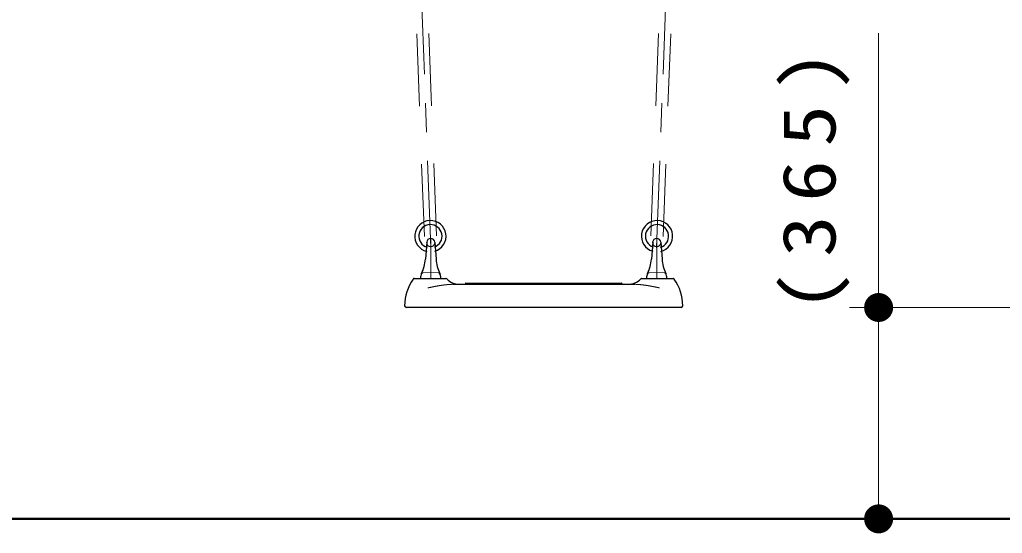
# Model space of a CAD drawing. Units: millimetres on the paper. Extents: x 197 to 617, y 140 to 437.
# Drawn here: x 253.25 to 287.17, y 212.96 to 230.7 of the extents above; entities that cross this region are included whole.
import ezdxf

# ---------------------------------------------------------------- set-up
doc = ezdxf.new("R2010")
doc.units = ezdxf.units.MM
doc.linetypes.add('USER1', pattern=[4.5, 2.5, -2])
doc.linetypes.add('USER2', pattern=[6, 3, -1, 1, -1])
doc.layers.add('線', color=2, linetype='Continuous', lineweight=25)
doc.styles.add('ＭＳ ゴシック', font='')
doc.styles.get('ＭＳ ゴシック').set_extended_font_data('MS Gothic')

# ---------------------------------------------------------------- blocks, each defined once
blk = doc.blocks.new('filled_dot')
at = {"color": 0, "linetype": 'Continuous', "lineweight": -2, "const_width": 1.25}
blk.add_lwpolyline([(-0.625, 0, 1), (0.625, 0, 1)], format="xyb", close=True, dxfattribs=at)

msp = doc.modelspace()

# ---------------------------------------------------------------- linework, layer by layer
at = {"layer": '線', "color": 4, "linetype": 'USER1', "lineweight": 13}
for p, q in [((267.222, 223.209), (266.232, 249.678)), ((267.642, 223.225), (266.652, 249.693)), ((275.043, 223.225), (276.032, 249.693)), ((275.463, 223.209), (276.452, 249.678))]:
    msp.add_line(p, q, dxfattribs=at)
at = {"layer": '線', "color": 1, "linetype": 'USER2', "lineweight": 13}
for p, q in [((267.447, 222.817), (266.442, 249.685)), ((275.238, 222.817), (276.242, 249.685))]:
    msp.add_line(p, q, dxfattribs=at)
at = {"layer": '線', "color": 7, "lineweight": 13}
for p, q in [((282.901, 213.455), (282.901, 230.234)), ((267.175, 221.955), (267.442, 221.969)), ((267.71, 221.955), (267.442, 221.969)), ((274.975, 221.955), (275.242, 221.969)), ((275.51, 221.955), (275.242, 221.969)), ((267.768, 221.755), (267.116, 221.755)), ((274.916, 221.755), (275.568, 221.755)), ((288.202, 220.755), (281.901, 220.755))]:
    msp.add_line(p, q, dxfattribs=at)
at = {"layer": '線', "color": 7}
for p, q in [((267.303, 223.006), (267.259, 222.425)), ((267.582, 223.006), (267.625, 222.425)), ((275.103, 223.006), (275.059, 222.425)), ((275.382, 223.006), (275.425, 222.425))]:
    msp.add_line(p, q, dxfattribs=at)
at = {"layer": '線', "linetype": 'USER2', "lineweight": 13}
for p, q in [((267.442, 221.755), (267.442, 223.135)), ((275.242, 221.755), (275.242, 223.135))]:
    msp.add_line(p, q, dxfattribs=at)
at = {"layer": '線', "color": 131}
for p, q in [((266.868, 221.755), (267.965, 221.755)), ((267.677, 221.755), (267.717, 221.755)), ((268.203, 221.555), (274.482, 221.555)), ((268.643, 221.589), (268.638, 221.575)), ((268.652, 221.595), (268.753, 221.595)), ((268.753, 221.595), (273.932, 221.595)), ((273.932, 221.595), (274.032, 221.595)), ((274.047, 221.575), (274.042, 221.589)), ((274.72, 221.755), (275.817, 221.755)), ((274.968, 221.755), (275.007, 221.755)), ((276.082, 220.755), (266.602, 220.755))]:
    msp.add_line(p, q, dxfattribs=at)
at = {"layer": '線', "color": 7, "lineweight": 50}
msp.add_line((315.362, 213.455), (249.922, 213.455), dxfattribs=at)
at = {"layer": '線', "color": 7}
for centre, radius, start, end in [((267.432, 223.217), 0.54, 92.1411, 256.1792), ((267.432, 223.217), 0.4, 92.1411, 252.8573), ((267.432, 223.217), 0.54, 286.0716, 92.1411), ((267.432, 223.217), 0.4, 290.2252, 92.1411), ((275.253, 223.217), 0.54, 87.8589, 253.9284), ((275.253, 223.217), 0.4, 87.8589, 249.7748), ((275.253, 223.217), 0.4, 287.1427, 87.8589), ((275.253, 223.217), 0.54, 283.8208, 87.8589), ((267.442, 222.995), 0.14, 4.2913, 175.7087), ((275.242, 222.995), 0.14, 4.2913, 175.7087), ((265.863, 222.53), 1.4, 334.3662, 355.7087), ((269.022, 222.53), 1.4, 184.2913, 205.6338), ((273.663, 222.53), 1.4, 334.3662, 355.7087), ((276.822, 222.53), 1.4, 184.2913, 205.6338), ((267.427, 221.779), 0.335, 154.3662, 180), ((267.458, 221.779), 0.335, 0, 24.9727), ((275.227, 221.779), 0.335, 155.0273, 180), ((275.258, 221.779), 0.335, 0, 25.6338)]:
    msp.add_arc(centre, radius, start, end, dxfattribs=at)
at = {"layer": '線', "color": 7, "linetype": 'USER1', "lineweight": 13}
for centre in [(267.442, 222.995), (275.242, 222.995)]:
    msp.add_arc(centre, 0.14, 175.7087, 4.2913, dxfattribs=at)
at = {"layer": '線', "color": 7, "lineweight": 13}
for centre, radius, start, end in [((267.178, 221.895), 0.06, 90, 155.0273), ((267.707, 221.895), 0.06, 24.9727, 90), ((274.978, 221.895), 0.06, 90, 155.0273), ((275.507, 221.895), 0.06, 24.9727, 90), ((267.116, 221.779), 0.024, 180, 270), ((267.768, 221.779), 0.024, 270, 0), ((274.916, 221.779), 0.024, 180, 270), ((275.568, 221.779), 0.024, 270, 0)]:
    msp.add_arc(centre, radius, start, end, dxfattribs=at)
at = {"layer": '線', "color": 131}
for centre, radius, start, end in [((268.142, 220.815), 1.6, 144.7656, 180), ((266.868, 221.715), 0.04, 90, 144.7656), ((267.965, 221.715), 0.04, 43.4325, 90), ((268.43, 222.155), 0.6, 223.4325, 270), ((268.61, 221.585), 0.03, 270, 340), ((268.652, 221.585), 0.01, 90, 160), ((274.032, 221.585), 0.01, 20, 90), ((274.075, 221.585), 0.03, 200, 270), ((274.255, 222.155), 0.6, 270, 316.5675), ((274.72, 221.715), 0.04, 90, 136.5675), ((275.817, 221.715), 0.04, 35.2344, 90), ((274.542, 220.815), 1.6, 0, 35.2344), ((266.602, 220.815), 0.06, 180, 270), ((276.082, 220.815), 0.06, 270, 0)]:
    msp.add_arc(centre, radius, start, end, dxfattribs=at)
at = {"layer": '線', "color": 131, "lineweight": 13}
for points, knots in [([(267.994, 221.543), (267.991, 221.543), (267.988, 221.543), (267.984, 221.542), (267.981, 221.542), (267.978, 221.542), (267.974, 221.541), (267.971, 221.541), (267.968, 221.541), (267.965, 221.54), (267.961, 221.54), (267.958, 221.54), (267.955, 221.539), (267.951, 221.539), (267.948, 221.538), (267.945, 221.538), (267.942, 221.538), (267.938, 221.537), (267.935, 221.537), (267.932, 221.537), (267.928, 221.536), (267.925, 221.536), (267.922, 221.535), (267.919, 221.535), (267.915, 221.535), (267.912, 221.534), (267.909, 221.534), (267.905, 221.533), (267.902, 221.533), (267.899, 221.532), (267.896, 221.532), (267.892, 221.532), (267.889, 221.531), (267.886, 221.531), (267.882, 221.53), (267.879, 221.53), (267.876, 221.529), (267.873, 221.529), (267.869, 221.528), (267.866, 221.528), (267.863, 221.528), (267.859, 221.527), (267.856, 221.527), (267.853, 221.526), (267.85, 221.526), (267.846, 221.525), (267.843, 221.525), (267.84, 221.524), (267.837, 221.524), (267.833, 221.523), (267.83, 221.523), (267.827, 221.522), (267.823, 221.522), (267.82, 221.521), (267.817, 221.521), (267.814, 221.52), (267.81, 221.52), (267.807, 221.519), (267.804, 221.519), (267.8, 221.518), (267.797, 221.518), (267.794, 221.517), (267.791, 221.517), (267.787, 221.516), (267.784, 221.516), (267.781, 221.515), (267.778, 221.515), (267.774, 221.514), (267.771, 221.514), (267.768, 221.513), (267.765, 221.513), (267.761, 221.512), (267.758, 221.512), (267.755, 221.511), (267.751, 221.511), (267.748, 221.51), (267.745, 221.51), (267.742, 221.509), (267.738, 221.509), (267.735, 221.508), (267.732, 221.507), (267.729, 221.507), (267.725, 221.506), (267.722, 221.506), (267.719, 221.505), (267.716, 221.505), (267.712, 221.504), (267.709, 221.504), (267.706, 221.503), (267.702, 221.503), (267.699, 221.502), (267.696, 221.501), (267.693, 221.501), (267.689, 221.5), (267.686, 221.5), (267.683, 221.499), (267.68, 221.499), (267.676, 221.498), (267.673, 221.497), (267.67, 221.497), (267.667, 221.496), (267.663, 221.496), (267.66, 221.495), (267.657, 221.494), (267.654, 221.494), (267.65, 221.493), (267.647, 221.493), (267.644, 221.492), (267.641, 221.492), (267.637, 221.491), (267.634, 221.49), (267.631, 221.49), (267.628, 221.489), (267.624, 221.489), (267.621, 221.488), (267.618, 221.487), (267.614, 221.487), (267.611, 221.486), (267.608, 221.485), (267.605, 221.485), (267.601, 221.484), (267.598, 221.484), (267.595, 221.483), (267.592, 221.482), (267.588, 221.482), (267.585, 221.481), (267.582, 221.481), (267.579, 221.48), (267.575, 221.479), (267.572, 221.479), (267.569, 221.478), (267.566, 221.477), (267.562, 221.477), (267.559, 221.476), (267.556, 221.476), (267.553, 221.475), (267.549, 221.474), (267.546, 221.474), (267.543, 221.473), (267.54, 221.472), (267.536, 221.472), (267.533, 221.471), (267.53, 221.47), (267.527, 221.47), (267.523, 221.469), (267.52, 221.468), (267.517, 221.468), (267.514, 221.467), (267.51, 221.467), (267.507, 221.466), (267.504, 221.465), (267.501, 221.465), (267.497, 221.464), (267.494, 221.463), (267.491, 221.463), (267.488, 221.462), (267.484, 221.461), (267.481, 221.461), (267.478, 221.46), (267.475, 221.459), (267.472, 221.459), (267.468, 221.458), (267.465, 221.457), (267.462, 221.457), (267.459, 221.456), (267.455, 221.455), (267.452, 221.455), (267.449, 221.454), (267.446, 221.453), (267.442, 221.453), (267.439, 221.452), (267.436, 221.451), (267.433, 221.451), (267.429, 221.45), (267.426, 221.449), (267.423, 221.448), (267.42, 221.448), (267.416, 221.447), (267.413, 221.446), (267.41, 221.446), (267.407, 221.445), (267.403, 221.444), (267.4, 221.444), (267.397, 221.443), (267.394, 221.442), (267.391, 221.442), (267.387, 221.441), (267.384, 221.44), (267.381, 221.44), (267.378, 221.439), (267.374, 221.438), (267.371, 221.437), (267.368, 221.437), (267.365, 221.436), (267.361, 221.435), (267.358, 221.435), (267.355, 221.434), (267.352, 221.433), (267.348, 221.433)], [0, 0, 0, 0, 1, 1, 1, 2, 2, 2, 3, 3, 3, 4, 4, 4, 5, 5, 5, 6, 6, 6, 7, 7, 7, 8, 8, 8, 9, 9, 9, 10, 10, 10, 11, 11, 11, 12, 12, 12, 13, 13, 13, 14, 14, 14, 15, 15, 15, 16, 16, 16, 17, 17, 17, 18, 18, 18, 19, 19, 19, 20, 20, 20, 21, 21, 21, 22, 22, 22, 23, 23, 23, 24, 24, 24, 25, 25, 25, 26, 26, 26, 27, 27, 27, 28, 28, 28, 29, 29, 29, 30, 30, 30, 31, 31, 31, 32, 32, 32, 33, 33, 33, 34, 34, 34, 35, 35, 35, 36, 36, 36, 37, 37, 37, 38, 38, 38, 39, 39, 39, 40, 40, 40, 41, 41, 41, 42, 42, 42, 43, 43, 43, 44, 44, 44, 45, 45, 45, 46, 46, 46, 47, 47, 47, 48, 48, 48, 49, 49, 49, 50, 50, 50, 51, 51, 51, 52, 52, 52, 53, 53, 53, 54, 54, 54, 55, 55, 55, 56, 56, 56, 57, 57, 57, 58, 58, 58, 59, 59, 59, 60, 60, 60, 61, 61, 61, 62, 62, 62, 63, 63, 63, 64, 64, 64, 65, 65, 65, 66, 66, 66, 66]), ([(268.203, 221.555), (268.2, 221.555), (268.198, 221.555), (268.196, 221.555), (268.193, 221.555), (268.191, 221.555), (268.189, 221.555), (268.186, 221.555), (268.184, 221.555), (268.182, 221.555), (268.179, 221.555), (268.177, 221.555), (268.175, 221.555), (268.172, 221.555), (268.17, 221.555), (268.168, 221.555), (268.165, 221.555), (268.163, 221.555), (268.161, 221.555), (268.159, 221.555), (268.156, 221.555), (268.154, 221.555), (268.152, 221.555), (268.149, 221.554), (268.147, 221.554), (268.145, 221.554), (268.142, 221.554), (268.14, 221.554), (268.138, 221.554), (268.135, 221.554), (268.133, 221.554), (268.131, 221.554), (268.128, 221.554), (268.126, 221.554), (268.124, 221.553), (268.121, 221.553), (268.119, 221.553), (268.117, 221.553), (268.114, 221.553), (268.112, 221.553), (268.11, 221.553), (268.108, 221.553), (268.105, 221.552), (268.103, 221.552), (268.101, 221.552), (268.098, 221.552), (268.096, 221.552), (268.094, 221.552), (268.091, 221.552), (268.089, 221.551), (268.087, 221.551), (268.084, 221.551), (268.082, 221.551), (268.08, 221.551), (268.077, 221.551), (268.075, 221.551), (268.073, 221.55), (268.07, 221.55), (268.068, 221.55), (268.066, 221.55), (268.064, 221.55), (268.061, 221.55), (268.059, 221.549), (268.057, 221.549), (268.054, 221.549), (268.052, 221.549), (268.05, 221.549), (268.047, 221.548), (268.045, 221.548), (268.043, 221.548), (268.04, 221.548), (268.038, 221.548), (268.036, 221.547), (268.033, 221.547), (268.031, 221.547), (268.029, 221.547), (268.027, 221.547), (268.024, 221.546), (268.022, 221.546), (268.02, 221.546), (268.017, 221.546), (268.015, 221.546), (268.013, 221.545), (268.01, 221.545), (268.008, 221.545), (268.006, 221.545), (268.003, 221.544), (268.001, 221.544), (267.999, 221.544), (267.997, 221.544), (267.994, 221.543)], [0, 0, 0, 0, 1, 1, 1, 2, 2, 2, 3, 3, 3, 4, 4, 4, 5, 5, 5, 6, 6, 6, 7, 7, 7, 8, 8, 8, 9, 9, 9, 10, 10, 10, 11, 11, 11, 12, 12, 12, 13, 13, 13, 14, 14, 14, 15, 15, 15, 16, 16, 16, 17, 17, 17, 18, 18, 18, 19, 19, 19, 20, 20, 20, 21, 21, 21, 22, 22, 22, 23, 23, 23, 24, 24, 24, 25, 25, 25, 26, 26, 26, 27, 27, 27, 28, 28, 28, 29, 29, 29, 30, 30, 30, 30]), ([(274.69, 221.543), (274.688, 221.544), (274.686, 221.544), (274.683, 221.544), (274.681, 221.544), (274.679, 221.545), (274.677, 221.545), (274.674, 221.545), (274.672, 221.545), (274.67, 221.546), (274.667, 221.546), (274.665, 221.546), (274.663, 221.546), (274.66, 221.546), (274.658, 221.547), (274.656, 221.547), (274.653, 221.547), (274.651, 221.547), (274.649, 221.547), (274.647, 221.548), (274.644, 221.548), (274.642, 221.548), (274.64, 221.548), (274.637, 221.548), (274.635, 221.549), (274.633, 221.549), (274.63, 221.549), (274.628, 221.549), (274.626, 221.549), (274.623, 221.55), (274.621, 221.55), (274.619, 221.55), (274.616, 221.55), (274.614, 221.55), (274.612, 221.55), (274.61, 221.551), (274.607, 221.551), (274.605, 221.551), (274.603, 221.551), (274.6, 221.551), (274.598, 221.551), (274.596, 221.551), (274.593, 221.552), (274.591, 221.552), (274.589, 221.552), (274.586, 221.552), (274.584, 221.552), (274.582, 221.552), (274.579, 221.552), (274.577, 221.553), (274.575, 221.553), (274.572, 221.553), (274.57, 221.553), (274.568, 221.553), (274.566, 221.553), (274.563, 221.553), (274.561, 221.553), (274.559, 221.554), (274.556, 221.554), (274.554, 221.554), (274.552, 221.554), (274.549, 221.554), (274.547, 221.554), (274.545, 221.554), (274.542, 221.554), (274.54, 221.554), (274.538, 221.554), (274.535, 221.554), (274.533, 221.555), (274.531, 221.555), (274.528, 221.555), (274.526, 221.555), (274.524, 221.555), (274.521, 221.555), (274.519, 221.555), (274.517, 221.555), (274.515, 221.555), (274.512, 221.555), (274.51, 221.555), (274.508, 221.555), (274.505, 221.555), (274.503, 221.555), (274.501, 221.555), (274.498, 221.555), (274.496, 221.555), (274.494, 221.555), (274.491, 221.555), (274.489, 221.555), (274.487, 221.555), (274.484, 221.555), (274.482, 221.555)], [0, 0, 0, 0, 1, 1, 1, 2, 2, 2, 3, 3, 3, 4, 4, 4, 5, 5, 5, 6, 6, 6, 7, 7, 7, 8, 8, 8, 9, 9, 9, 10, 10, 10, 11, 11, 11, 12, 12, 12, 13, 13, 13, 14, 14, 14, 15, 15, 15, 16, 16, 16, 17, 17, 17, 18, 18, 18, 19, 19, 19, 20, 20, 20, 21, 21, 21, 22, 22, 22, 23, 23, 23, 24, 24, 24, 25, 25, 25, 26, 26, 26, 27, 27, 27, 28, 28, 28, 29, 29, 29, 30, 30, 30, 30]), ([(275.336, 221.433), (275.333, 221.433), (275.33, 221.434), (275.326, 221.435), (275.323, 221.435), (275.32, 221.436), (275.317, 221.437), (275.314, 221.437), (275.31, 221.438), (275.307, 221.439), (275.304, 221.44), (275.301, 221.44), (275.297, 221.441), (275.294, 221.442), (275.291, 221.442), (275.288, 221.443), (275.284, 221.444), (275.281, 221.444), (275.278, 221.445), (275.275, 221.446), (275.271, 221.446), (275.268, 221.447), (275.265, 221.448), (275.262, 221.449), (275.258, 221.449), (275.255, 221.45), (275.252, 221.451), (275.249, 221.451), (275.246, 221.452), (275.242, 221.453), (275.239, 221.453), (275.236, 221.454), (275.233, 221.455), (275.229, 221.455), (275.226, 221.456), (275.223, 221.457), (275.22, 221.457), (275.216, 221.458), (275.213, 221.459), (275.21, 221.459), (275.207, 221.46), (275.203, 221.461), (275.2, 221.461), (275.197, 221.462), (275.194, 221.463), (275.19, 221.463), (275.187, 221.464), (275.184, 221.465), (275.181, 221.465), (275.177, 221.466), (275.174, 221.467), (275.171, 221.467), (275.168, 221.468), (275.164, 221.468), (275.161, 221.469), (275.158, 221.47), (275.155, 221.47), (275.151, 221.471), (275.148, 221.472), (275.145, 221.472), (275.142, 221.473), (275.138, 221.474), (275.135, 221.474), (275.132, 221.475), (275.129, 221.476), (275.125, 221.476), (275.122, 221.477), (275.119, 221.477), (275.116, 221.478), (275.112, 221.479), (275.109, 221.479), (275.106, 221.48), (275.103, 221.481), (275.099, 221.481), (275.096, 221.482), (275.093, 221.482), (275.09, 221.483), (275.086, 221.484), (275.083, 221.484), (275.08, 221.485), (275.077, 221.485), (275.073, 221.486), (275.07, 221.487), (275.067, 221.487), (275.064, 221.488), (275.06, 221.489), (275.057, 221.489), (275.054, 221.49), (275.051, 221.49), (275.047, 221.491), (275.044, 221.492), (275.041, 221.492), (275.038, 221.493), (275.034, 221.493), (275.031, 221.494), (275.028, 221.494), (275.025, 221.495), (275.021, 221.496), (275.018, 221.496), (275.015, 221.497), (275.012, 221.497), (275.008, 221.498), (275.005, 221.499), (275.002, 221.499), (274.998, 221.5), (274.995, 221.5), (274.992, 221.501), (274.989, 221.501), (274.985, 221.502), (274.982, 221.503), (274.979, 221.503), (274.976, 221.504), (274.972, 221.504), (274.969, 221.505), (274.966, 221.505), (274.963, 221.506), (274.959, 221.506), (274.956, 221.507), (274.953, 221.507), (274.95, 221.508), (274.946, 221.509), (274.943, 221.509), (274.94, 221.51), (274.936, 221.51), (274.933, 221.511), (274.93, 221.511), (274.927, 221.512), (274.923, 221.512), (274.92, 221.513), (274.917, 221.513), (274.914, 221.514), (274.91, 221.514), (274.907, 221.515), (274.904, 221.515), (274.9, 221.516), (274.897, 221.516), (274.894, 221.517), (274.891, 221.517), (274.887, 221.518), (274.884, 221.518), (274.881, 221.519), (274.878, 221.519), (274.874, 221.52), (274.871, 221.52), (274.868, 221.521), (274.864, 221.521), (274.861, 221.522), (274.858, 221.522), (274.855, 221.523), (274.851, 221.523), (274.848, 221.524), (274.845, 221.524), (274.842, 221.525), (274.838, 221.525), (274.835, 221.526), (274.832, 221.526), (274.828, 221.527), (274.825, 221.527), (274.822, 221.528), (274.819, 221.528), (274.815, 221.528), (274.812, 221.529), (274.809, 221.529), (274.805, 221.53), (274.802, 221.53), (274.799, 221.531), (274.796, 221.531), (274.792, 221.532), (274.789, 221.532), (274.786, 221.532), (274.782, 221.533), (274.779, 221.533), (274.776, 221.534), (274.773, 221.534), (274.769, 221.535), (274.766, 221.535), (274.763, 221.535), (274.759, 221.536), (274.756, 221.536), (274.753, 221.537), (274.75, 221.537), (274.746, 221.537), (274.743, 221.538), (274.74, 221.538), (274.736, 221.538), (274.733, 221.539), (274.73, 221.539), (274.727, 221.54), (274.723, 221.54), (274.72, 221.54), (274.717, 221.541), (274.713, 221.541), (274.71, 221.541), (274.707, 221.542), (274.704, 221.542), (274.7, 221.542), (274.697, 221.543), (274.694, 221.543), (274.69, 221.543)], [0, 0, 0, 0, 1, 1, 1, 2, 2, 2, 3, 3, 3, 4, 4, 4, 5, 5, 5, 6, 6, 6, 7, 7, 7, 8, 8, 8, 9, 9, 9, 10, 10, 10, 11, 11, 11, 12, 12, 12, 13, 13, 13, 14, 14, 14, 15, 15, 15, 16, 16, 16, 17, 17, 17, 18, 18, 18, 19, 19, 19, 20, 20, 20, 21, 21, 21, 22, 22, 22, 23, 23, 23, 24, 24, 24, 25, 25, 25, 26, 26, 26, 27, 27, 27, 28, 28, 28, 29, 29, 29, 30, 30, 30, 31, 31, 31, 32, 32, 32, 33, 33, 33, 34, 34, 34, 35, 35, 35, 36, 36, 36, 37, 37, 37, 38, 38, 38, 39, 39, 39, 40, 40, 40, 41, 41, 41, 42, 42, 42, 43, 43, 43, 44, 44, 44, 45, 45, 45, 46, 46, 46, 47, 47, 47, 48, 48, 48, 49, 49, 49, 50, 50, 50, 51, 51, 51, 52, 52, 52, 53, 53, 53, 54, 54, 54, 55, 55, 55, 56, 56, 56, 57, 57, 57, 58, 58, 58, 59, 59, 59, 60, 60, 60, 61, 61, 61, 62, 62, 62, 63, 63, 63, 64, 64, 64, 65, 65, 65, 66, 66, 66, 66])]:
    msp.add_open_spline(points, degree=3, knots=knots, dxfattribs=at)

# ---------------------------------------------------------------- block references
at = {"layer": '線', "color": 7, "lineweight": 13, "xscale": 0.4, "yscale": 0.4}
for p, rotation in [((282.901, 220.755), 270), ((282.901, 213.455), 90)]:
    msp.add_blockref('filled_dot', p, dxfattribs=dict(at, rotation=rotation))

# ---------------------------------------------------------------- texts
at = {"layer": '線', "color": 7, "insert": (281.901, 225.359), "char_height": 1.833, "attachment_point": 8, "rotation": 90, "style": 'ＭＳ ゴシック'}
msp.add_mtext('\\T1.33;\\W1.15;(365)', dxfattribs=at)

doc.saveas('drawing.dxf')
